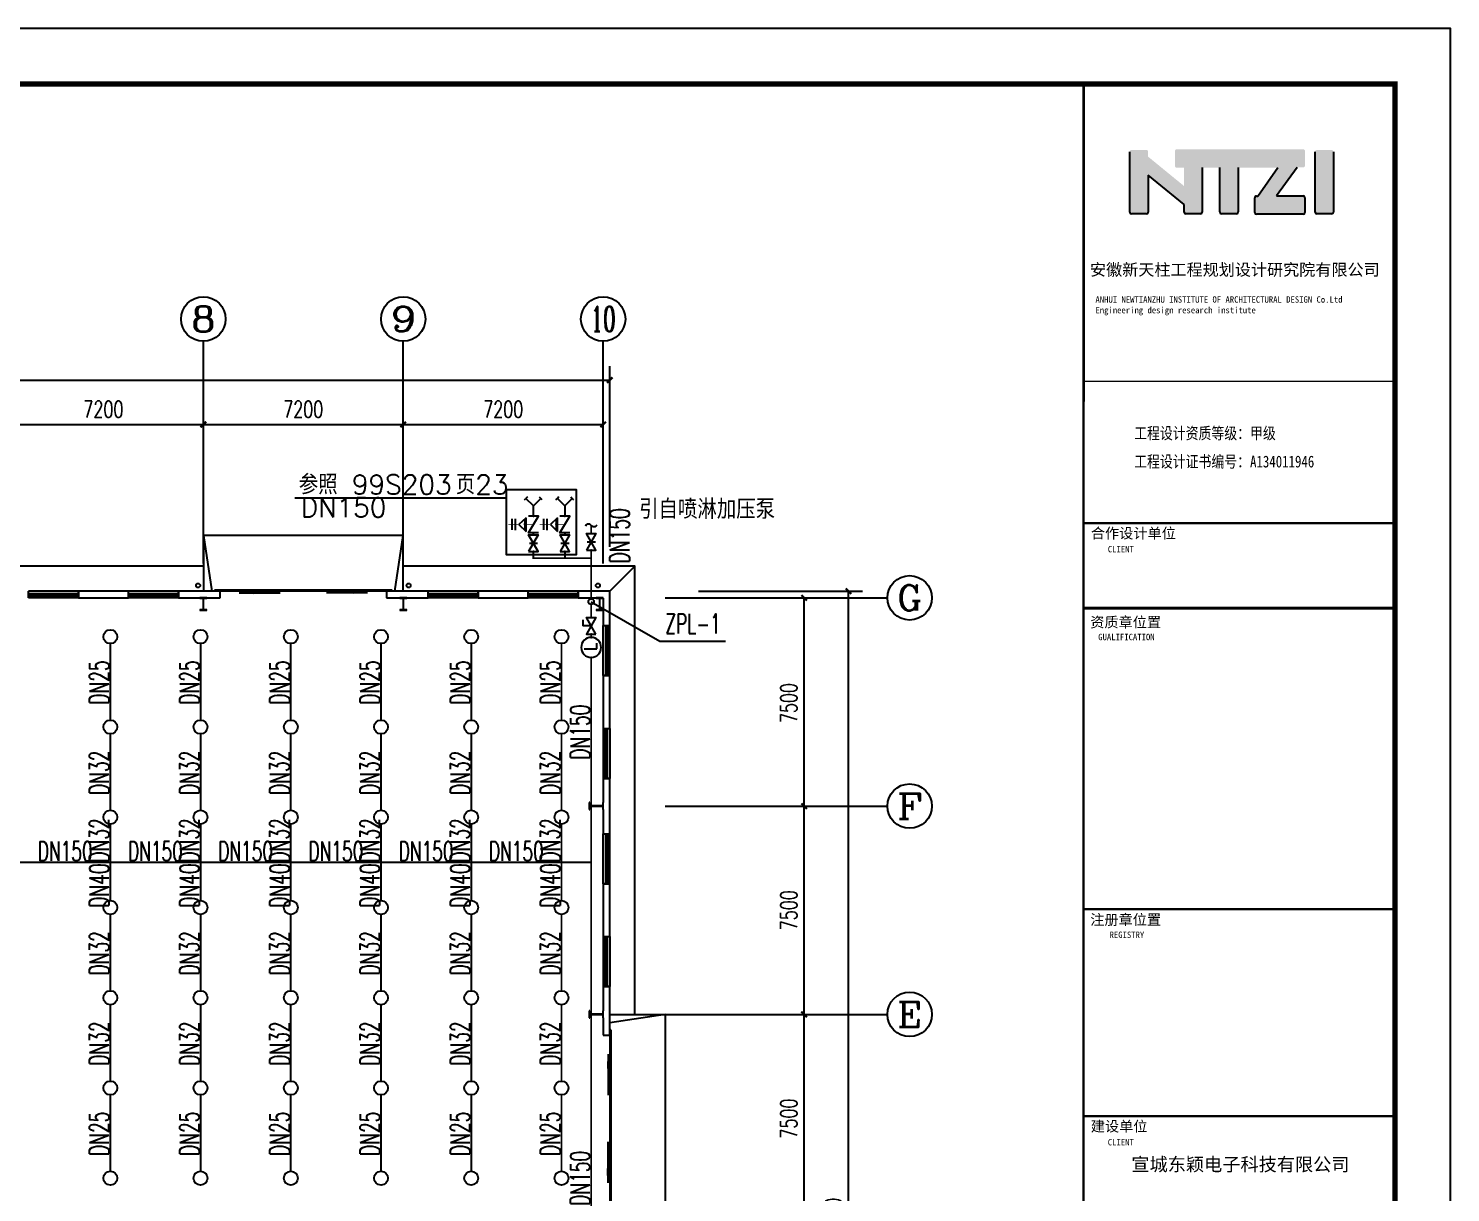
# Model space of a CAD drawing. Extents: x 4995099 to 5303443, y 4627657 to 4889583.
# Drawn here: x 5252219 to 5303443, y 4759920 to 4801838 of the extents above; entities that cross this region are included whole.
import ezdxf
from ezdxf.enums import TextEntityAlignment as Align

# ---------------------------------------------------------------- set-up
doc = ezdxf.new("R2010")
doc.units = 0
doc.header["$LTSCALE"] = 1000
doc.header["$MEASUREMENT"] = 0
doc.layers.get('0').update_dxf_attribs({"color": 4, "linetype": 'CONTINUOUS'})
doc.layers.get('Defpoints').update_dxf_attribs({"linetype": 'CONTINUOUS'})
for name, color, linetype in [('46', 7, 'CONTINUOUS'), ('_TCH_KEY', 7, 'CONTINUOUS'), ('AXIS', 3, 'CONTINUOUS'), ('AXIS_TEXT', 7, 'CONTINUOUS'), ('COLUMN', 9, 'CONTINUOUS'), ('DIM_喷淋', 3, 'CONTINUOUS'), ('EQUIP_喷头', 7, 'CONTINUOUS'), ('EQUIP_喷淋', 7, 'CONTINUOUS'), ('EQUIP_消防', 7, 'CONTINUOUS'), ('EVALVE_喷淋', 7, 'CONTINUOUS'), ('EVTR', 2, 'CONTINUOUS'), ('PIPE-喷淋', 6, 'CONTINUOUS'), ('PUB_TEXT', 7, 'CONTINUOUS'), ('PUB_TITLE', 4, 'CONTINUOUS'), ('TEXT_喷淋', 7, 'CONTINUOUS'), ('TEXT_消防', 7, 'CONTINUOUS'), ('TWT_TEXT', 7, 'CONTINUOUS'), ('VALVE_喷淋', 7, 'CONTINUOUS'), ('VPIPE-喷淋', 6, 'CONTINUOUS'), ('WALL', 5, 'CONTINUOUS'), ('WINDOW', 4, 'CONTINUOUS')]:
    doc.layers.add(name, color=color, linetype=linetype)
doc.styles.add('_TCH_AXIS', font='COMPLEX', dxfattribs={"bigfont": 'GBCBIG'})
doc.styles.add('_TCH_DIM_T3', font='SIMPLEX', dxfattribs={"width": 0.705882, "bigfont": 'GBCBIG'})
doc.styles.add('_TWT_PIPEDN', font='SIMPLEX', dxfattribs={"width": 0.8, "height": 3.5, "bigfont": 'HZTXT'})
doc.styles.add('_TWT_SERIAL', font='COMPLEX', dxfattribs={"width": 0.8, "height": 3.5, "bigfont": 'HZTXT'})
doc.styles.add('COMPLEX', font='COMPLEX')
doc.styles.add('HZTXT', font='TXT', dxfattribs={"bigfont": 'HZTXT'})
doc.styles.get("Standard").update_dxf_attribs({"font": 'GBENOR', "bigfont": 'GBCBIG'})
doc.styles.add('TQ', font='')
doc.styles.get('TQ').set_extended_font_data('SimSun')
doc.dimstyles.new('_TCH_ARCH&&200', dxfattribs={"dimtxt": 595, "dimasz": 200, "dimexe": 500, "dimexo": 600, "dimgap": 252.5, "dimtad": 1, "dimdec": 0, "dimzin": 0, "dimdsep": 46, "dimtxsty": '_TCH_DIM_T3', "dimblk": 'ARCHTICK', "dimcen": 0.09, "dimclrt": 7, "dimazin": 2, "dimtfac": 1, "dimtdec": 0, "dimtix": 1, "dimtmove": 2, "dimatfit": 3, "dimfxl": 0, "dimtolj": 1, "dimtzin": 0, "dimarcsym": 0})

# ---------------------------------------------------------------- blocks, each defined once
blk = doc.blocks.new('_ArchTick')
at = {"color": 0, "linetype": 'ByBlock', "const_width": 0.4}
blk.add_lwpolyline([(-0.5, -0.5), (0.5, 0.5)], dxfattribs=at)
blk = doc.blocks.new('*D163')
at = {"layer": 'AXIS', "color": 0, "lineweight": -2}
for p, q in [((5251319, 4783176), (5251319, 4788076)), ((5258519, 4783176), (5258519, 4788076)), ((5251319, 4787576), (5258519, 4787576))]:
    blk.add_line(p, q, dxfattribs=at)
at = {"layer": 'Defpoints', "color": 0}
for p in [(5258519, 4787576), (5251319, 4782576), (5258519, 4782576)]:
    blk.add_point(p, dxfattribs=at)
at = {"layer": 'AXIS', "color": 0, "lineweight": -2, "xscale": 200, "yscale": 200, "zscale": 200, "rotation": 180}
blk.add_blockref('_ArchTick', (5251319, 4787576), dxfattribs=at)
at = {"layer": 'AXIS', "color": 0, "lineweight": -2, "xscale": 200, "yscale": 200, "zscale": 200}
blk.add_blockref('_ArchTick', (5258519, 4787576), dxfattribs=at)
at = {"layer": 'AXIS', "color": 7, "insert": (5254919, 4788126), "char_height": 595, "attachment_point": 5, "style": '_TCH_DIM_T3'}
blk.add_mtext('\\A1;7200', dxfattribs=at)
blk = doc.blocks.new('*D164')
at = {"layer": 'AXIS', "color": 0, "lineweight": -2}
for p, q in [((5258519, 4783176), (5258519, 4788076)), ((5265719, 4783176), (5265719, 4788076)), ((5258519, 4787576), (5265719, 4787576))]:
    blk.add_line(p, q, dxfattribs=at)
at = {"layer": 'Defpoints', "color": 0}
for p in [(5265719, 4787576), (5258519, 4782576), (5265719, 4782576)]:
    blk.add_point(p, dxfattribs=at)
at = {"layer": 'AXIS', "color": 0, "lineweight": -2, "xscale": 200, "yscale": 200, "zscale": 200, "rotation": 180}
blk.add_blockref('_ArchTick', (5258519, 4787576), dxfattribs=at)
at = {"layer": 'AXIS', "color": 0, "lineweight": -2, "xscale": 200, "yscale": 200, "zscale": 200}
blk.add_blockref('_ArchTick', (5265719, 4787576), dxfattribs=at)
at = {"layer": 'AXIS', "color": 7, "insert": (5262119, 4788126), "char_height": 595, "attachment_point": 5, "style": '_TCH_DIM_T3'}
blk.add_mtext('\\A1;7200', dxfattribs=at)
blk = doc.blocks.new('*D165')
at = {"layer": 'AXIS', "color": 0, "lineweight": -2}
for p, q in [((5265719, 4783176), (5265719, 4788076)), ((5272919, 4783176), (5272919, 4788076)), ((5265719, 4787576), (5272919, 4787576))]:
    blk.add_line(p, q, dxfattribs=at)
at = {"layer": 'Defpoints', "color": 0}
for p in [(5272919, 4787576), (5265719, 4782576), (5272919, 4782576)]:
    blk.add_point(p, dxfattribs=at)
at = {"layer": 'AXIS', "color": 0, "lineweight": -2, "xscale": 200, "yscale": 200, "zscale": 200, "rotation": 180}
blk.add_blockref('_ArchTick', (5265719, 4787576), dxfattribs=at)
at = {"layer": 'AXIS', "color": 0, "lineweight": -2, "xscale": 200, "yscale": 200, "zscale": 200}
blk.add_blockref('_ArchTick', (5272919, 4787576), dxfattribs=at)
at = {"layer": 'AXIS', "color": 7, "insert": (5269319, 4788126), "char_height": 595, "attachment_point": 5, "style": '_TCH_DIM_T3'}
blk.add_mtext('\\A1;7200', dxfattribs=at)
blk = doc.blocks.new('*D166')
at = {"layer": 'AXIS', "color": 0, "lineweight": -2}
for p, q in [((5207879, 4783176), (5207879, 4789676)), ((5273159, 4783176), (5273159, 4789676)), ((5207879, 4789176), (5273159, 4789176))]:
    blk.add_line(p, q, dxfattribs=at)
at = {"layer": 'Defpoints', "color": 0}
for p in [(5273159, 4789176), (5207879, 4782576), (5273159, 4782576)]:
    blk.add_point(p, dxfattribs=at)
at = {"layer": 'AXIS', "color": 0, "lineweight": -2, "xscale": 200, "yscale": 200, "zscale": 200, "rotation": 180}
blk.add_blockref('_ArchTick', (5207879, 4789176), dxfattribs=at)
at = {"layer": 'AXIS', "color": 0, "lineweight": -2, "xscale": 200, "yscale": 200, "zscale": 200}
blk.add_blockref('_ArchTick', (5273159, 4789176), dxfattribs=at)
at = {"layer": 'AXIS', "color": 7, "insert": (5240519, 4789726), "char_height": 595, "attachment_point": 5, "style": '_TCH_DIM_T3'}
blk.add_mtext('\\A1;65280', dxfattribs=at)
blk = doc.blocks.new('*D180')
at = {"layer": 'AXIS', "color": 0, "lineweight": -2}
for p, q in [((5275759, 4766336), (5280659, 4766336)), ((5280159, 4758836), (5280159, 4766336)), ((5275759, 4758836), (5280659, 4758836))]:
    blk.add_line(p, q, dxfattribs=at)
at = {"layer": 'Defpoints', "color": 0}
for p in [(5275159, 4766336), (5280159, 4766336), (5275159, 4758836)]:
    blk.add_point(p, dxfattribs=at)
at = {"layer": 'AXIS', "color": 0, "lineweight": -2, "xscale": 200, "yscale": 200, "zscale": 200}
for p, rotation in [((5280159, 4766336), 90), ((5280159, 4758836), 270)]:
    blk.add_blockref('_ArchTick', p, dxfattribs=dict(at, rotation=rotation))
at = {"layer": 'AXIS', "color": 7, "insert": (5279609, 4762586), "char_height": 595, "attachment_point": 5, "rotation": 90, "style": '_TCH_DIM_T3'}
blk.add_mtext('\\A1;7500', dxfattribs=at)
blk = doc.blocks.new('*D181')
at = {"layer": 'AXIS', "color": 0, "lineweight": -2}
for p, q in [((5275759, 4773836), (5280659, 4773836)), ((5280159, 4766336), (5280159, 4773836)), ((5275759, 4766336), (5280659, 4766336))]:
    blk.add_line(p, q, dxfattribs=at)
at = {"layer": 'Defpoints', "color": 0}
for p in [(5275159, 4773836), (5280159, 4773836), (5275159, 4766336)]:
    blk.add_point(p, dxfattribs=at)
at = {"layer": 'AXIS', "color": 0, "lineweight": -2, "xscale": 200, "yscale": 200, "zscale": 200}
for p, rotation in [((5280159, 4773836), 90), ((5280159, 4766336), 270)]:
    blk.add_blockref('_ArchTick', p, dxfattribs=dict(at, rotation=rotation))
at = {"layer": 'AXIS', "color": 7, "insert": (5279609, 4770086), "char_height": 595, "attachment_point": 5, "rotation": 90, "style": '_TCH_DIM_T3'}
blk.add_mtext('\\A1;7500', dxfattribs=at)
blk = doc.blocks.new('*D182')
at = {"layer": 'AXIS', "color": 0, "lineweight": -2}
for p, q in [((5275759, 4781336), (5280659, 4781336)), ((5280159, 4773836), (5280159, 4781336)), ((5275759, 4773836), (5280659, 4773836))]:
    blk.add_line(p, q, dxfattribs=at)
at = {"layer": 'Defpoints', "color": 0}
for p in [(5275159, 4781336), (5280159, 4781336), (5275159, 4773836)]:
    blk.add_point(p, dxfattribs=at)
at = {"layer": 'AXIS', "color": 0, "lineweight": -2, "xscale": 200, "yscale": 200, "zscale": 200}
for p, rotation in [((5280159, 4781336), 90), ((5280159, 4773836), 270)]:
    blk.add_blockref('_ArchTick', p, dxfattribs=dict(at, rotation=rotation))
at = {"layer": 'AXIS', "color": 7, "insert": (5279609, 4777546), "char_height": 595, "attachment_point": 5, "rotation": 90, "style": '_TCH_DIM_T3'}
blk.add_mtext('\\A1;7500', dxfattribs=at)
blk = doc.blocks.new('*D183')
at = {"layer": 'AXIS', "color": 0, "lineweight": -2}
for p, q in [((5276359, 4781576), (5282259, 4781576)), ((5281759, 4736096), (5281759, 4781576)), ((5276359, 4736096), (5282259, 4736096))]:
    blk.add_line(p, q, dxfattribs=at)
at = {"layer": 'Defpoints', "color": 0}
for p in [(5275759, 4781576), (5281759, 4781576), (5275759, 4736096)]:
    blk.add_point(p, dxfattribs=at)
at = {"layer": 'AXIS', "color": 0, "lineweight": -2, "xscale": 200, "yscale": 200, "zscale": 200}
for p, rotation in [((5281759, 4781576), 90), ((5281759, 4736096), 270)]:
    blk.add_blockref('_ArchTick', p, dxfattribs=dict(at, rotation=rotation))
at = {"layer": 'AXIS', "color": 7, "insert": (5281209, 4758836), "char_height": 595, "attachment_point": 5, "rotation": 90, "style": '_TCH_DIM_T3'}
blk.add_mtext('\\A1;45480', dxfattribs=at)
blk = doc.blocks.new('$TCHSYS$WIN2D')
for p, q in [((-0.5, 0.5), (0.5, 0.5)), ((-0.5, 0.5), (-0.5, -0.5)), ((0.5, 0.5), (0.5, -0.5)), ((0.5, 0.167), (-0.5, 0.167)), ((0.5, -0.167), (-0.5, -0.167)), ((-0.5, -0.5), (0.5, -0.5))]:
    blk.add_line(p, q)
blk = doc.blocks.new('$DorLib2D$00000130')
at = {"color": 0, "linetype": 'Continuous'}
for p, q in [((-0.5333, 0.6601), (-0.5333, 0.5127)), ((0, 0.6601), (-0.5333, 0.6601)), ((0, 0.5127), (0, 0.6601)), ((0.5333, 0.6601), (0, 0.6601)), ((0.5333, 0.6601), (0.5333, 0.5127)), ((0, 0.5127), (-0.5333, 0.5127)), ((0.5333, 0.5127), (0, 0.5127)), ((-0.3853, 0.2694), (-0.1396, 0.2694)), ((-0.3853, 0.2694), (-0.2999, 0.2144)), ((-0.2999, 0.2144), (-0.2999, 0.2694)), ((0.3853, 0.2694), (0.1396, 0.2694)), ((0.2999, 0.2144), (0.2999, 0.2694)), ((0.3853, 0.2694), (0.2999, 0.2144))]:
    blk.add_line(p, q, dxfattribs=at)
blk = doc.blocks.new('_AXISO')
blk.add_circle((0, 0), 0.5)
at = {"layer": 'AXIS_TEXT', "style": 'COMPLEX', "width": 1.041667}
blk.add_attdef('A', text='', height=0.56, dxfattribs=at).set_placement((-0.25, -0.28), (0.25, -0.28), align=Align.FIT)
blk = doc.blocks.new('$TwtSys$00000125')
blk.add_circle((0, 0, 0), 1)
blk = doc.blocks.new('$VALVE$00000296')
for points in [[(-125, 72), (-125, -72), (125, 72), (125, -72), (-125, 72)], [(0, 60), (0, -64)]]:
    blk.add_lwpolyline(points)
for p in [(-125, 0), (125, 0)]:
    blk.add_point(p)
blk = doc.blocks.new('$VALVE$00000315')
blk.add_line((-75, 125), (75, 125))
blk.add_lwpolyline([(-125, -75), (-125, 75), (125, -75), (125, 75)])
for p in [(-125, 0), (125, 0)]:
    blk.add_point(p)
blk.add_solid([(0, 125), (0, 150), (75, 125)])
blk = doc.blocks.new('$VALVE$00000322')
for p, q in [((4, 216), (-102, 110)), ((87, 272), (-81, 272)), ((-80, 317), (89, 317)), ((102, 110), (4, 216)), ((-102, 110), (102, 110))]:
    blk.add_line(p, q)
at = {"const_width": 8.96}
for points in [[(4, 216), (4, 377)], [(0, 0), (0, 110)]]:
    blk.add_lwpolyline(points, dxfattribs=at)
blk.add_point((0, 0))
at = {"flags": 9}
for tag in ['YSIZE', 'XSIZE']:
    blk.add_attdef(tag, (0, 110), '', height=0.5, dxfattribs=at)
blk = doc.blocks.new('$ATTACHMENT$00000194')
for p, q in [((0, 0), (134, 134)), ((0, 0), (134, -134)), ((107, 162), (134, 134)), ((161, 107), (134, 134)), ((107, -161), (134, -134)), ((161, -107), (134, -134))]:
    blk.add_line(p, q)
blk = doc.blocks.new('$TwtSys$00000132')
at = {"elevation": 0}
blk.add_lwpolyline([(7, -101, -0.575183), (0, 0, 0.604745), (-11, 101, 16.924828)], format="xyb", dxfattribs=at)
blk = doc.blocks.new('$EVALVE$00000030')
for p in [(0, 0), (87, 124)]:
    blk.add_line(p, (0, 124))
blk.add_lwpolyline([(-125, -72), (125, 72), (125, -72), (-125, 72)], close=True)
for p in [(-125, 0), (125, 0)]:
    blk.add_point(p)
blk = doc.blocks.new('$EVALVE$00000027')
at = {"color": 7}
for p, q in [((-23, 104), (-23, -83)), ((-23, -83), (61, -83))]:
    blk.add_line(p, q, dxfattribs=at)
blk.add_lwpolyline([(-150, 0, 1), (150, 0, 1), (-150, 0, 0.808179)], format="xyb")
for p in [(-150, 0), (150, 0)]:
    blk.add_point(p)

msp = doc.modelspace()

# ---------------------------------------------------------------- hatches: boundary and pattern name
h = msp.add_hatch(color=256)
h.paths.add_polyline_path([(5292553, 4796559.8), (5293846.1, 4795502.6), (5293846.1, 4795228, 0.4142136), (5293910.1, 4795164), (5294436.4, 4795163.9, 0.4142136), (5294500.4, 4795227.9), (5294500.5, 4796825.8), (5295127.9, 4796825.8), (5295127.8, 4795230.5, 0.4142136), (5295191.8, 4795166.5), (5295731.8, 4795166.4, 0.4142136), (5295795.8, 4795230.4), (5295795.9, 4796825.4), (5297221.1, 4796825.3), (5296496.8, 4795803), (5296452.7, 4795803, 0.4142136), (5296388.7, 4795739), (5296388.6, 4795213.7, 0.4142136), (5296452.6, 4795149.7), (5298133.2, 4795149.6, 0.4142136), (5298197.2, 4795213.6), (5298197.2, 4795743.3, 0.4142136), (5298133.2, 4795807.3), (5297172.8, 4795807.3), (5297921.9, 4796835.1), (5298134.8, 4796835.1, 0.4142136), (5298198.8, 4796899.1), (5298198.8, 4797420, 0.4142136), (5298134.8, 4797484), (5293577.8, 4797484.3, 0.4142136), (5293513.8, 4797420.3), (5293513.8, 4796887.2, 0.4142136), (5293577.8, 4796823.2), (5293839.9, 4796823.2), (5293839.8, 4796166.9), (5292549.5, 4797220.9), (5292549.9, 4797397.9, 0.4148904), (5292485.9, 4797462.1), (5291949.9, 4797462.1, 0.4142136), (5291885.9, 4797398.1), (5291885.8, 4795223.6, 0.4142136), (5291949.8, 4795159.6), (5292488.9, 4795159.6, 0.4142136), (5292552.9, 4795223.6)])
h.paths.add_polyline_path([(5298561.2, 4795227.7, 0.4142136), (5298625.2, 4795163.7), (5299160.1, 4795163.7, 0.4142136), (5299224.1, 4795227.7), (5299224.2, 4797395.7, 0.4142136), (5299160.2, 4797459.7), (5298625.4, 4797459.7, 0.4142136), (5298561.4, 4797395.7)])
at = {"layer": 'PIPE-喷淋'}
for points in [[(5270406.1, 4782764.1), (5270371.1, 4782764.1), (5270371.1, 4782729.1)], [(5270406.1, 4782764.1), (5270406.1, 4782729.1), (5270371.1, 4782729.1)]]:
    msp.add_hatch(color=0, dxfattribs=at).paths.add_polyline_path(points)

# ---------------------------------------------------------------- linework, layer by layer
for p, q in [((5291885.8, 4795223.6), (5291885.9, 4797398.1)), ((5298561.2, 4795227.7), (5298561.4, 4797395.7)), ((5299224.2, 4797395.7), (5299224.1, 4795227.7)), ((5294500.5, 4796825.8), (5294500.4, 4795227.9)), ((5295127.8, 4795230.5), (5295127.9, 4796825.8)), ((5295795.9, 4796825.4), (5295795.8, 4795230.4)), ((5296496.8, 4795803), (5297221.1, 4796825.3)), ((5297921.9, 4796835.1), (5297172.8, 4795807.3)), ((5292553, 4796559.8), (5292552.9, 4795223.6)), ((5293846.1, 4795502.6), (5292553, 4796559.8)), ((5296388.6, 4795213.7), (5296388.7, 4795739)), ((5296452.7, 4795803), (5296496.8, 4795803)), ((5297172.8, 4795807.3), (5298133.2, 4795807.3)), ((5298197.2, 4795743.3), (5298197.2, 4795213.6)), ((5292488.9, 4795159.6), (5291949.8, 4795159.6)), ((5293846.1, 4795228), (5293846.1, 4795502.6)), ((5294436.4, 4795163.9), (5293910.1, 4795164)), ((5295731.8, 4795166.4), (5295191.8, 4795166.5)), ((5298133.2, 4795149.6), (5296452.6, 4795149.7)), ((5299160.1, 4795163.7), (5298625.2, 4795163.7)), ((5275159.2, 4766335.7), (5273159.2, 4766035.7))]:
    msp.add_line(p, q)
at = {"color": 0}
msp.add_lwpolyline([(5269442.7, 4785238), (5271950.1, 4785238), (5271950.1, 4782886.1), (5269442.7, 4782886.1)], close=True, dxfattribs=at)
for points in [[(5265719.2, 4781575.7), (5265719.2, 4783575.7), (5258519.2, 4783575.7), (5258519.2, 4781575.7)], [(5265419.2, 4781575.7), (5265719.2, 4783575.7), (5258519.2, 4783575.7), (5258819.2, 4781575.7)], [(5258519.2, 4782475.7), (5222519.2, 4782475.7)], [(5274059.2, 4766335.7), (5274059.2, 4782475.7), (5265719.2, 4782475.7)], [(5273159.2, 4781575.7), (5274059.2, 4782475.7)], [(5273159.2, 4766335.7), (5275159.2, 4766335.7), (5275159.2, 4758835.7), (5273159.2, 4758835.7)]]:
    msp.add_lwpolyline(points)
for centre, start, end in [((5296452.7, 4795739, 0), 89.99644, 179.99644), ((5298133.2, 4795743.3, 0), 359.99644, 89.99644), ((5291949.8, 4795223.6, 0), 179.99644, 269.99644), ((5292488.9, 4795223.6, 0), 269.99644, 359.99644), ((5293910.1, 4795228, 0), 179.99644, 269.99644), ((5294436.4, 4795227.9, 0), 269.99644, 359.99644), ((5295191.8, 4795230.5, 0), 179.99644, 269.99644), ((5295731.8, 4795230.4, 0), 269.99644, 359.99644), ((5296452.6, 4795213.7, 0), 179.99644, 269.99644), ((5298133.2, 4795213.6, 0), 269.99644, 359.99644), ((5298625.2, 4795227.7, 0), 179.99644, 269.99644), ((5299160.1, 4795227.7, 0), 269.99644, 359.99644)]:
    msp.add_arc(centre, 64, start, end)
at = {"layer": '_TCH_KEY'}
msp.add_line((5261813.1, 4784933.6), (5269451.9, 4784933.6), dxfattribs=at)
at = {"layer": 'AXIS'}
for p, q in [((5258519.2, 4782575.7), (5258519.2, 4790575.7)), ((5265719.2, 4782575.7), (5265719.2, 4790575.7)), ((5272919.2, 4782575.7), (5272919.2, 4790575.7)), ((5275159.2, 4781335.7), (5283159.2, 4781335.7)), ((5275159.2, 4773835.7), (5283159.2, 4773835.7)), ((5275159.2, 4766335.7), (5283159.2, 4766335.7))]:
    msp.add_line(p, q, dxfattribs=at)
at = {"layer": 'COLUMN', "color": 5}
for p, q in [((5258644.2, 4781335.7), (5258394.2, 4781335.7)), ((5258394.2, 4781335.7), (5258394.2, 4781317.7)), ((5258394.2, 4781317.7), (5258509.2, 4781317.7)), ((5258509.2, 4781317.7), (5258514.2, 4781312.7)), ((5258514.2, 4781312.7), (5258514.2, 4780908.7)), ((5258524.2, 4781312.7), (5258529.2, 4781317.7)), ((5258524.2, 4780908.7), (5258524.2, 4781312.7)), ((5258529.2, 4781317.7), (5258644.2, 4781317.7)), ((5258644.2, 4781317.7), (5258644.2, 4781335.7)), ((5265844.2, 4781335.7), (5265594.2, 4781335.7)), ((5265594.2, 4781335.7), (5265594.2, 4781317.7)), ((5265594.2, 4781317.7), (5265709.2, 4781317.7)), ((5265709.2, 4781317.7), (5265714.2, 4781312.7)), ((5265714.2, 4781312.7), (5265714.2, 4780908.7)), ((5265724.2, 4781312.7), (5265729.2, 4781317.7)), ((5265724.2, 4780908.7), (5265724.2, 4781312.7)), ((5265729.2, 4781317.7), (5265844.2, 4781317.7)), ((5265844.2, 4781317.7), (5265844.2, 4781335.7)), ((5272919.2, 4781335.7), (5272669.2, 4781335.7)), ((5272669.2, 4781335.7), (5272669.2, 4781317.7)), ((5272669.2, 4781317.7), (5272784.2, 4781317.7)), ((5272784.2, 4781317.7), (5272789.2, 4781312.7)), ((5272789.2, 4781312.7), (5272789.2, 4780908.7)), ((5272799.2, 4781312.7), (5272804.2, 4781317.7)), ((5272799.2, 4780908.7), (5272799.2, 4781312.7)), ((5272804.2, 4781317.7), (5272919.2, 4781317.7)), ((5272919.2, 4781317.7), (5272919.2, 4781335.7)), ((5258509.2, 4780903.7), (5258394.2, 4780903.7)), ((5258394.2, 4780903.7), (5258394.2, 4780885.7)), ((5258394.2, 4780885.7), (5258644.2, 4780885.7)), ((5258514.2, 4780908.7), (5258509.2, 4780903.7)), ((5258529.2, 4780903.7), (5258524.2, 4780908.7)), ((5258644.2, 4780903.7), (5258529.2, 4780903.7)), ((5258644.2, 4780885.7), (5258644.2, 4780903.7)), ((5265709.2, 4780903.7), (5265594.2, 4780903.7)), ((5265594.2, 4780903.7), (5265594.2, 4780885.7)), ((5265594.2, 4780885.7), (5265844.2, 4780885.7)), ((5265714.2, 4780908.7), (5265709.2, 4780903.7)), ((5265729.2, 4780903.7), (5265724.2, 4780908.7)), ((5265844.2, 4780903.7), (5265729.2, 4780903.7)), ((5265844.2, 4780885.7), (5265844.2, 4780903.7)), ((5272784.2, 4780903.7), (5272669.2, 4780903.7)), ((5272669.2, 4780903.7), (5272669.2, 4780885.7)), ((5272669.2, 4780885.7), (5272919.2, 4780885.7)), ((5272789.2, 4780908.7), (5272784.2, 4780903.7)), ((5272804.2, 4780903.7), (5272799.2, 4780908.7)), ((5272919.2, 4780903.7), (5272804.2, 4780903.7)), ((5272919.2, 4780885.7), (5272919.2, 4780903.7)), ((5272435.2, 4773960.7), (5272419.2, 4773960.7)), ((5272419.2, 4773960.7), (5272419.2, 4773710.7)), ((5272419.2, 4773710.7), (5272435.2, 4773710.7)), ((5272435.2, 4773845.7), (5272435.2, 4773960.7)), ((5272440.2, 4773840.7), (5272435.2, 4773845.7)), ((5272435.2, 4773825.7), (5272440.2, 4773830.7)), ((5272435.2, 4773710.7), (5272435.2, 4773825.7)), ((5272898.2, 4773840.7), (5272440.2, 4773840.7)), ((5272440.2, 4773830.7), (5272898.2, 4773830.7)), ((5272903.2, 4773845.7), (5272898.2, 4773840.7)), ((5272898.2, 4773830.7), (5272903.2, 4773825.7)), ((5272919.2, 4773960.7), (5272903.2, 4773960.7)), ((5272903.2, 4773960.7), (5272903.2, 4773845.7)), ((5272903.2, 4773825.7), (5272903.2, 4773710.7)), ((5272903.2, 4773710.7), (5272919.2, 4773710.7)), ((5272919.2, 4773710.7), (5272919.2, 4773960.7)), ((5272435.2, 4766460.7), (5272419.2, 4766460.7)), ((5272419.2, 4766460.7), (5272419.2, 4766210.7)), ((5272435.2, 4766345.7), (5272435.2, 4766460.7)), ((5272919.2, 4766460.7), (5272903.2, 4766460.7)), ((5272903.2, 4766460.7), (5272903.2, 4766345.7)), ((5272919.2, 4766210.7), (5272919.2, 4766460.7)), ((5272419.2, 4766210.7), (5272435.2, 4766210.7)), ((5272440.2, 4766340.7), (5272435.2, 4766345.7)), ((5272435.2, 4766325.7), (5272440.2, 4766330.7)), ((5272435.2, 4766210.7), (5272435.2, 4766325.7)), ((5272898.2, 4766340.7), (5272440.2, 4766340.7)), ((5272440.2, 4766330.7), (5272898.2, 4766330.7)), ((5272903.2, 4766345.7), (5272898.2, 4766340.7)), ((5272898.2, 4766330.7), (5272903.2, 4766325.7)), ((5272903.2, 4766325.7), (5272903.2, 4766210.7)), ((5272903.2, 4766210.7), (5272919.2, 4766210.7))]:
    msp.add_line(p, q, dxfattribs=at)
at = {"layer": 'DIM_喷淋', "color": 0}
for p, q in [((5272488.1, 4781194.8), (5274957.9, 4779774.8)), ((5274957.9, 4779774.8), (5277326.2, 4779774.8))]:
    msp.add_line(p, q, dxfattribs=at)
at = {"layer": 'EVTR'}
for centre in [(5258329.5, 4781780.3), (5265914.2, 4781780.3), (5272729.5, 4781780.3)]:
    msp.add_circle(centre, 75, dxfattribs=at)
at = {"layer": 'PIPE-喷淋', "color": 0, "ltscale": 2, "const_width": 70}
for points in [[(5270406.1, 4784271.3), (5270406.1, 4784649.3)], [(5271540.9, 4784271.3), (5271540.9, 4784649.3)], [(5272488.1, 4783653.4), (5272488.1, 4783942.6)], [(5270406.1, 4783606.2), (5270406.1, 4783671.3)], [(5271540.9, 4783606.2), (5271540.9, 4783671.3)], [(5270406.1, 4782764.1), (5270406.1, 4783006.2)], [(5271540.9, 4782764.1), (5270406.1, 4782764.1)], [(5271540.9, 4782764.1), (5271540.9, 4783006.2)], [(5272488.1, 4782764.1), (5271540.9, 4782764.1)], [(5272488.1, 4782764.1), (5272488.1, 4783053.4)], [(5272488.1, 4781294.8), (5272488.1, 4782764.1)], [(5272488.1, 4781094.8), (5272488.1, 4780629.6)], [(5272488.1, 4780028.7), (5272488.1, 4779911.3)], [(5272488.1, 4779191.3), (5272488.1, 4771810.7)], [(5255169.2, 4771810.7), (5251919.2, 4771810.7)], [(5258419.2, 4771810.7), (5255169.2, 4771810.7)], [(5261669.2, 4771810.7), (5258419.2, 4771810.7)], [(5264919.2, 4771810.7), (5261669.2, 4771810.7)], [(5268169.2, 4771810.7), (5264919.2, 4771810.7)], [(5271419.2, 4771810.7), (5268169.2, 4771810.7)], [(5271419.2, 4771810.7), (5272488.1, 4771810.7)], [(5272488.1, 4771810.7), (5272488.1, 4749060.7)]]:
    msp.add_lwpolyline(points, dxfattribs=at)
at = {"layer": 'PIPE-喷淋', "ltscale": 2, "const_width": 70}
for points in [[(5255169.2, 4779685.7), (5255169.2, 4776935.7)], [(5258419.2, 4779685.7), (5258419.2, 4776935.7)], [(5261669.2, 4779685.7), (5261669.2, 4776935.7)], [(5264919.2, 4779685.7), (5264919.2, 4776935.7)], [(5268169.2, 4779685.7), (5268169.2, 4776935.7)], [(5271419.2, 4779685.7), (5271419.2, 4776935.7)], [(5255169.2, 4776435.7), (5255169.2, 4773685.7)], [(5258419.2, 4776435.7), (5258419.2, 4773685.7)], [(5261669.2, 4776435.7), (5261669.2, 4773685.7)], [(5264919.2, 4776435.7), (5264919.2, 4773685.7)], [(5268169.2, 4776435.7), (5268169.2, 4773685.7)], [(5271419.2, 4776435.7), (5271419.2, 4773685.7)], [(5255169.2, 4773185.7), (5255169.2, 4771810.7)], [(5258419.2, 4773185.7), (5258419.2, 4771810.7)], [(5261669.2, 4773185.7), (5261669.2, 4771810.7)], [(5264919.2, 4773185.7), (5264919.2, 4771810.7)], [(5268169.2, 4773185.7), (5268169.2, 4771810.7)], [(5271419.2, 4773185.7), (5271419.2, 4771810.7)], [(5255169.2, 4771810.7), (5255169.2, 4770435.7)], [(5258419.2, 4771810.7), (5258419.2, 4770435.7)], [(5261669.2, 4771810.7), (5261669.2, 4770435.7)], [(5264919.2, 4771810.7), (5264919.2, 4770435.7)], [(5268169.2, 4771810.7), (5268169.2, 4770435.7)], [(5271419.2, 4771810.7), (5271419.2, 4770435.7)], [(5255169.2, 4769935.7), (5255169.2, 4767185.7)], [(5258419.2, 4769935.7), (5258419.2, 4767185.7)], [(5261669.2, 4769935.7), (5261669.2, 4767185.7)], [(5264919.2, 4769935.7), (5264919.2, 4767185.7)], [(5268169.2, 4769935.7), (5268169.2, 4767185.7)], [(5271419.2, 4769935.7), (5271419.2, 4767185.7)], [(5255169.2, 4766685.7), (5255169.2, 4763935.7)], [(5258419.2, 4766685.7), (5258419.2, 4763935.7)], [(5261669.2, 4766685.7), (5261669.2, 4763935.7)], [(5264919.2, 4766685.7), (5264919.2, 4763935.7)], [(5268169.2, 4766685.7), (5268169.2, 4763935.7)], [(5271419.2, 4766685.7), (5271419.2, 4763935.7)], [(5255169.2, 4763435.7), (5255169.2, 4760685.7)], [(5258419.2, 4763435.7), (5258419.2, 4760685.7)], [(5261669.2, 4763435.7), (5261669.2, 4760685.7)], [(5264919.2, 4763435.7), (5264919.2, 4760685.7)], [(5268169.2, 4763435.7), (5268169.2, 4760685.7)], [(5271419.2, 4763435.7), (5271419.2, 4760685.7)]]:
    msp.add_lwpolyline(points, dxfattribs=at)
at = {"layer": 'PUB_TITLE', "lineweight": 40}
msp.add_line((5290221.9, 4780968), (5301441.8, 4780967.3), dxfattribs=at)
at = {"layer": 'PUB_TITLE'}
msp.add_lwpolyline([(5184643, 4717838.2), (5303443, 4717838.2), (5303443, 4801838.2), (5184643, 4801838.2)], close=True, dxfattribs=at)
at = {"layer": 'PUB_TITLE', "const_width": 200}
msp.add_lwpolyline([(5189643, 4719838.2), (5301443, 4719838.2), (5301443, 4799838.2), (5189643, 4799838.2)], close=True, dxfattribs=at)
at = {"layer": 'PUB_TITLE', "lineweight": 40, "elevation": 0}
for points, const_width in [([(5290228, 4799838.5), (5290223.1, 4719838.9)], 85), ([(5290228, 4799838.5), (5290223.1, 4719838.9)], 85), ([(5290227.4, 4789128.5), (5301447.3, 4789127.8)], 51), ([(5290227, 4784028.5), (5301447, 4784027.8)], 85), ([(5290226.9, 4780968.6), (5301446.8, 4780967.9)], 85), ([(5290221.4, 4770127.4), (5301441.4, 4770126.7)], 85), ([(5290225.7, 4762672.6), (5301445.7, 4762671.9)], 85)]:
    msp.add_lwpolyline(points, dxfattribs=dict(at, const_width=const_width))
at = {"layer": 'VPIPE-喷淋'}
msp.add_circle((5272488.1, 4781194.8), 100, dxfattribs=at)
at = {"layer": 'WALL'}
for p, q in [((5255819.2, 4781575.7), (5254019.2, 4781575.7)), ((5254019.2, 4781575.7), (5254019.2, 4781335.7)), ((5254019.2, 4781335.7), (5255819.2, 4781335.7)), ((5255819.2, 4781335.7), (5255819.2, 4781575.7)), ((5258519.2, 4781575.7), (5257619.2, 4781575.7)), ((5257619.2, 4781575.7), (5257619.2, 4781335.7)), ((5257619.2, 4781335.7), (5258394.2, 4781335.7)), ((5259119.2, 4781575.7), (5258519.2, 4781575.7)), ((5258644.2, 4781335.7), (5259119.2, 4781335.7)), ((5259119.2, 4781335.7), (5259119.2, 4781575.7)), ((5265719.2, 4781575.7), (5265119.2, 4781575.7)), ((5265119.2, 4781575.7), (5265119.2, 4781335.7)), ((5265119.2, 4781335.7), (5265594.2, 4781335.7)), ((5266619.2, 4781575.7), (5265719.2, 4781575.7)), ((5265844.2, 4781335.7), (5266619.2, 4781335.7)), ((5266619.2, 4781335.7), (5266619.2, 4781575.7)), ((5270219.2, 4781575.7), (5268419.2, 4781575.7)), ((5268419.2, 4781575.7), (5268419.2, 4781335.7)), ((5268419.2, 4781335.7), (5270219.2, 4781335.7)), ((5270219.2, 4781335.7), (5270219.2, 4781575.7)), ((5273159.2, 4781575.7), (5272019.2, 4781575.7)), ((5272019.2, 4781575.7), (5272019.2, 4781335.7)), ((5272019.2, 4781335.7), (5272669.2, 4781335.7)), ((5272919.2, 4781317.7), (5272919.2, 4780903.7)), ((5273159.2, 4780335.7), (5273159.2, 4781575.7)), ((5272919.2, 4780885.7), (5272919.2, 4780335.7)), ((5272919.2, 4780335.7), (5273159.2, 4780335.7)), ((5273159.2, 4778535.7), (5272919.2, 4778535.7)), ((5272919.2, 4778535.7), (5272919.2, 4776635.7)), ((5273159.2, 4776635.7), (5273159.2, 4778535.7)), ((5272919.2, 4776635.7), (5273159.2, 4776635.7)), ((5273159.2, 4774835.7), (5272919.2, 4774835.7)), ((5272919.2, 4774835.7), (5272919.2, 4773960.7)), ((5273159.2, 4773835.7), (5273159.2, 4774835.7)), ((5272919.2, 4773710.7), (5272919.2, 4772835.7)), ((5273159.2, 4772835.7), (5273159.2, 4773835.7)), ((5272919.2, 4772835.7), (5273159.2, 4772835.7)), ((5273159.2, 4771035.7), (5272919.2, 4771035.7)), ((5272919.2, 4771035.7), (5272919.2, 4769135.7)), ((5273159.2, 4769135.7), (5273159.2, 4771035.7)), ((5272919.2, 4769135.7), (5273159.2, 4769135.7)), ((5273159.2, 4767335.7), (5272919.2, 4767335.7)), ((5272919.2, 4767335.7), (5272919.2, 4766460.7)), ((5273159.2, 4766335.7), (5273159.2, 4767335.7)), ((5272919.2, 4766210.7), (5272919.2, 4765585.7)), ((5273159.2, 4765585.7), (5273159.2, 4766335.7)), ((5272919.2, 4765585.7), (5273159.2, 4765585.7))]:
    msp.add_line(p, q, dxfattribs=at)

# ---------------------------------------------------------------- block references
at = {"layer": 'AXIS'}
ref = msp.add_blockref('_AXISO', (5258519.2, 4791375.7), dxfattribs=dict(at, xscale=1600, yscale=1600, zscale=1600))
ref.add_attrib('A', '8', dxfattribs={"layer": 'AXIS_TEXT', "height": 905.1, "style": '_TCH_AXIS', "width": 1.5}).set_placement((5258066.6, 4790923.2), (5258971.7, 4790923.2), align=Align.FIT)
ref = msp.add_blockref('_AXISO', (5265719.2, 4791375.7), dxfattribs=dict(at, xscale=1600, yscale=1600, zscale=1600))
ref.add_attrib('A', '9', dxfattribs={"layer": 'AXIS_TEXT', "height": 905.1, "style": '_TCH_AXIS', "width": 1.5}).set_placement((5265266.6, 4790923.2), (5266171.7, 4790923.2), align=Align.FIT)
ref = msp.add_blockref('_AXISO', (5272919.2, 4791375.7), dxfattribs=dict(at, xscale=1600, yscale=1600, zscale=1600))
ref.add_attrib('A', '10', dxfattribs={"layer": 'AXIS_TEXT', "height": 905.1, "style": '_TCH_AXIS', "width": 0.724138}).set_placement((5272466.6, 4790923.2), (5273371.7, 4790923.2), align=Align.FIT)
ref = msp.add_blockref('_AXISO', (5283959.2, 4781335.7), dxfattribs=dict(at, xscale=1600, yscale=1600, zscale=1600))
ref.add_attrib('A', 'G', dxfattribs={"layer": 'AXIS_TEXT', "height": 905.1, "style": '_TCH_AXIS', "width": 1.166667}).set_placement((5283506.6, 4780883.2), (5284411.7, 4780883.2), align=Align.FIT)
ref = msp.add_blockref('_AXISO', (5283959.2, 4773835.7), dxfattribs=dict(at, xscale=1600, yscale=1600, zscale=1600))
ref.add_attrib('A', 'F', dxfattribs={"layer": 'AXIS_TEXT', "height": 905.1, "style": '_TCH_AXIS', "width": 1.3125}).set_placement((5283506.6, 4773383.2), (5284411.7, 4773383.2), align=Align.FIT)
ref = msp.add_blockref('_AXISO', (5283959.2, 4766335.7), dxfattribs=dict(at, xscale=1600, yscale=1600, zscale=1600))
ref.add_attrib('A', 'E', dxfattribs={"layer": 'AXIS_TEXT', "height": 905.1, "style": '_TCH_AXIS', "width": 1.3125}).set_placement((5283506.6, 4765883.2), (5284411.7, 4765883.2), align=Align.FIT)
at = {"layer": 'EQUIP_喷头', "xscale": 250, "yscale": 250, "zscale": 250, "rotation": 269.9999999991955}
for p in [(5255169.2, 4779935.7), (5258419.2, 4779935.7), (5261669.2, 4779935.7), (5264919.2, 4779935.7), (5268169.2, 4779935.7), (5271419.2, 4779935.7), (5255169.2, 4776685.7), (5258419.2, 4776685.7), (5261669.2, 4776685.7), (5264919.2, 4776685.7), (5268169.2, 4776685.7), (5271419.2, 4776685.7), (5255169.2, 4773435.7), (5258419.2, 4773435.7), (5261669.2, 4773435.7), (5264919.2, 4773435.7), (5268169.2, 4773435.7), (5271419.2, 4773435.7), (5255169.2, 4770185.7), (5258419.2, 4770185.7), (5261669.2, 4770185.7), (5264919.2, 4770185.7), (5268169.2, 4770185.7), (5271419.2, 4770185.7), (5255169.2, 4766935.7), (5258419.2, 4766935.7), (5261669.2, 4766935.7), (5264919.2, 4766935.7), (5268169.2, 4766935.7), (5271419.2, 4766935.7), (5255169.2, 4763685.7), (5258419.2, 4763685.7), (5261669.2, 4763685.7), (5264919.2, 4763685.7), (5268169.2, 4763685.7), (5271419.2, 4763685.7), (5255169.2, 4760435.7), (5258419.2, 4760435.7), (5261669.2, 4760435.7), (5264919.2, 4760435.7), (5268169.2, 4760435.7), (5271419.2, 4760435.7)]:
    msp.add_blockref('$TwtSys$00000125', p, dxfattribs=at)
at = {"layer": 'EQUIP_喷淋', "xscale": 2, "yscale": 2, "zscale": 2, "rotation": 90}
msp.add_blockref('$TwtSys$00000132', (5272488.1, 4783942.6), dxfattribs=at)
at = {"layer": 'EQUIP_消防', "xscale": 2, "yscale": 2, "zscale": 2, "rotation": 90}
for p in [(5270406.1, 4784649.3), (5271540.9, 4784649.3)]:
    msp.add_blockref('$ATTACHMENT$00000194', p, dxfattribs=at)
at = {"layer": 'EVALVE_喷淋', "xscale": -2.4, "yscale": -2.4, "zscale": 2.4, "rotation": 270}
for name, p in [('$EVALVE$00000030', (5272488.1, 4780329.2)), ('$EVALVE$00000027', (5272488.1, 4779551.3))]:
    msp.add_blockref(name, p, dxfattribs=at)
at = {"layer": 'VALVE_喷淋', "xscale": 2.4, "yscale": 2.4, "zscale": 2.4, "rotation": 90}
for name, p in [('$VALVE$00000322', (5270406.1, 4783971.3)), ('$VALVE$00000315', (5270406.1, 4783971.3)), ('$VALVE$00000322', (5271540.9, 4783971.3)), ('$VALVE$00000315', (5271540.9, 4783971.3)), ('$VALVE$00000296', (5270406.1, 4783306.2)), ('$VALVE$00000296', (5271540.9, 4783306.2)), ('$VALVE$00000296', (5272488.1, 4783353.4))]:
    msp.add_blockref(name, p, dxfattribs=at)
at = {"layer": 'WINDOW'}
for name, p, xscale, yscale, zscale, rotation in [('$TCHSYS$WIN2D', (5253119.2, 4781455.7), 1800, 240, 1800, 179.9999999997851), ('$TCHSYS$WIN2D', (5256719.2, 4781455.7), 1800, 240, 1800, 179.9999999997851), ('$DorLib2D$00000130', (5262119.2, 4781455.7), -6000, -240, -6000, 179.9999999997925), ('$TCHSYS$WIN2D', (5267519.2, 4781455.7), 1800, 240, 1800, 179.9999999997851), ('$TCHSYS$WIN2D', (5271119.2, 4781455.7), 1800, 240, 1800, 179.9999999997851), ('$TCHSYS$WIN2D', (5273039.2, 4779435.7), 1800, 240, 1800, 89.99999999970119), ('$TCHSYS$WIN2D', (5273039.2, 4775735.7), -1800, 240, -1800, 89.99999999970119), ('$TCHSYS$WIN2D', (5273039.2, 4771935.7), 1800, 240, 1800, 89.99999999969407), ('$TCHSYS$WIN2D', (5273039.2, 4768235.7), -1800, 240, -1800, 89.99999999969407), ('$DorLib2D$00000130', (5273039.2, 4762585.7), 6000, -240, 6000, 89.99999999969764)]:
    msp.add_blockref(name, p, dxfattribs=dict(at, xscale=xscale, yscale=yscale, zscale=zscale, rotation=rotation))

# ---------------------------------------------------------------- texts
at = {"layer": '46', "linetype": 'Continuous', "style": 'TQ'}
msp.add_text('宣城东颖电子科技有限公司', height=479.997, rotation=359.99644, dxfattribs=at).set_placement((5295874.6, 4760695.3, 0), align=Align.CENTER)
at = {"layer": 'DIM_喷淋', "color": 7, "style": '_TWT_SERIAL', "width": 0.64}
msp.add_text('ZPL-1', height=700, dxfattribs=at).set_placement((5275159.5, 4780054.8))
at = {"layer": 'PUB_TEXT', "char_height": 424.998, "attachment_point": 1, "rotation": 359.99644, "style": 'TQ'}
for s, insert in [('安徽新天柱工程规划设计研究院有限公司 ', (5290455.9, 4793364.1, 0)), ('{\\fSimHei|b0|i0|c134|p2;\\W0.8;工程设计资质等级：甲级} ', (5292047.1, 4787476.4, 0)), ('{\\fSimHei|b0|i0|c134|p2;\\W0.8;工程设计证书编号：A134011946}', (5292047.1, 4786456.4, 0))]:
    msp.add_mtext(s, dxfattribs=dict(at, insert=insert))
at = {"layer": 'PUB_TEXT', "attachment_point": 1, "rotation": 359.99644, "style": 'TQ'}
for s, insert, char_height, width in [('ANHUI NEWTIANZHU INSTITUTE OF ARCHITECTURAL DESIGN Co.Ltd\\PEngineering design research institute', (5290652.3, 4792193.7, 0), 229.499, 10514.648), ('合作设计单位', (5290486, 4783848.8, 0), 374, 3498.5), ('CLIENT', (5291098.1, 4783202.8, 0), 229.5, 4799.073), ('资质章位置', (5290464.3, 4780645.5, 0), 374, 4249.976), ('GUALIFICATION', (5290753.3, 4780040.1, 0), 229.499, 5361.77), ('注册章位置', (5290463.8, 4769934.3, 0), 374, 3059.983), ('REGISTRY', (5291160.9, 4769318, 0), 229.5, 4799.073), ('建设单位', (5290484.7, 4762492.8, 0), 374, 2223.587), ('CLIENT', (5291096.7, 4761846.8, 0), 229.5, 4799.073)]:
    msp.add_mtext(s, dxfattribs=dict(at, insert=insert, char_height=char_height, width=width))
at = {"layer": 'TEXT_喷淋', "style": '_TWT_PIPEDN', "width": 0.64}
for s, p in [('DN25', (5255119.2, 4777489.4)), ('DN25', (5258369.2, 4777489.4)), ('DN25', (5261619.2, 4777489.4)), ('DN25', (5264869.2, 4777489.4)), ('DN25', (5268119.2, 4777489.4)), ('DN25', (5271369.2, 4777489.4)), ('DN150', (5272438.1, 4775510.7)), ('DN32', (5255119.2, 4774239.4)), ('DN32', (5258369.2, 4774239.4)), ('DN32', (5261619.2, 4774239.4)), ('DN32', (5264869.2, 4774239.4)), ('DN32', (5268119.2, 4774239.4)), ('DN32', (5271369.2, 4774239.4)), ('DN32', (5255119.2, 4771801.9)), ('DN32', (5258369.2, 4771801.9)), ('DN32', (5261619.2, 4771801.9)), ('DN32', (5264869.2, 4771801.9)), ('DN32', (5268119.2, 4771801.9)), ('DN32', (5271369.2, 4771801.9)), ('DN40', (5255119.2, 4770176.9)), ('DN40', (5258369.2, 4770176.9)), ('DN40', (5261619.2, 4770176.9)), ('DN40', (5264869.2, 4770176.9)), ('DN40', (5268119.2, 4770176.9)), ('DN40', (5271369.2, 4770176.9)), ('DN32', (5255119.2, 4767739.4)), ('DN32', (5258369.2, 4767739.4)), ('DN32', (5261619.2, 4767739.4)), ('DN32', (5264869.2, 4767739.4)), ('DN32', (5268119.2, 4767739.4)), ('DN32', (5271369.2, 4767739.4)), ('DN32', (5255119.2, 4764489.4)), ('DN32', (5258369.2, 4764489.4)), ('DN32', (5261619.2, 4764489.4)), ('DN32', (5264869.2, 4764489.4)), ('DN32', (5268119.2, 4764489.4)), ('DN32', (5271369.2, 4764489.4)), ('DN25', (5255119.2, 4761239.4)), ('DN25', (5258369.2, 4761239.4)), ('DN25', (5261619.2, 4761239.4)), ('DN25', (5264869.2, 4761239.4)), ('DN25', (5268119.2, 4761239.4)), ('DN25', (5271369.2, 4761239.4)), ('DN150', (5272438.1, 4759443.7))]:
    msp.add_text(s, height=700, rotation=90, dxfattribs=at).set_placement(p)
for p in [(5252552.2, 4771860.7), (5255802.2, 4771860.7), (5259052.2, 4771860.7), (5262302.2, 4771860.7), (5265552.2, 4771860.7), (5268802.2, 4771860.7)]:
    msp.add_text('DN150', height=700, dxfattribs=at).set_placement(p)
at = {"layer": 'TEXT_消防', "style": '_TWT_PIPEDN', "width": 0.64}
msp.add_text('DN150', height=700, rotation=90, dxfattribs=at).set_placement((5273863.8, 4782580.7))
at = {"layer": 'TWT_TEXT', "style": 'HZTXT'}
for s, p in [('参照', (5261956.5, 4785062.5)), ('99S203', (5263868.1, 4785062.5)), ('页', (5267610.4, 4785062.5)), ('23', (5268310.4, 4785062.5)), ('DN150', (5262024.7, 4784241.6))]:
    msp.add_text(s, height=700, dxfattribs=at).set_placement(p)
at = {"layer": 'TWT_TEXT', "color": 0, "style": 'HZTXT'}
msp.add_text('引自喷淋加压泵', height=700, dxfattribs=at).set_placement((5274214.2, 4784178.2))

# ---------------------------------------------------------------- dimensions: what is measured, and where the dimension line sits
at = {"layer": 'AXIS'}
for p1, p2, distance, picture, middle in [((5207879.2, 4782575.7), (5273159.2, 4782575.7), 6600, '*D166', (5240519.2, 4789725.7)), ((5251319.2, 4782575.7), (5258519.2, 4782575.7), 5000, '*D163', (5254919.2, 4788125.7)), ((5258519.2, 4782575.7), (5265719.2, 4782575.7), 5000, '*D164', (5262119.2, 4788125.7)), ((5265719.2, 4782575.7), (5272919.2, 4782575.7), 5000, '*D165', (5269319.2, 4788125.7)), ((5275759.2, 4736095.7), (5275759.2, 4781575.7), -6000, '*D183', (5281209.2, 4758835.7)), ((5275159.2, 4766335.7), (5275159.2, 4773835.7), -5000, '*D181', (5279609.2, 4770085.7)), ((5275159.2, 4758835.7), (5275159.2, 4766335.7), -5000, '*D180', (5279609.2, 4762585.7))]:
    dim = msp.add_aligned_dim(p1=p1, p2=p2, distance=distance, dimstyle='_TCH_ARCH&&200', dxfattribs=at)
    dim.commit()
    dim.dimension.update_dxf_attribs({"geometry": picture, "text_midpoint": middle})
dim = msp.add_linear_dim(base=(5280159.2, 4781335.7), p1=(5275159.2, 4773835.7), p2=(5275159.2, 4781335.7), angle=90, dimstyle='_TCH_ARCH&&200', dxfattribs=at)
dim.commit()
dim.dimension.update_dxf_attribs({"geometry": '*D182', "text_midpoint": (5279609.2, 4777545.7), "dimtype": 129})

doc.saveas('drawing.dxf')
